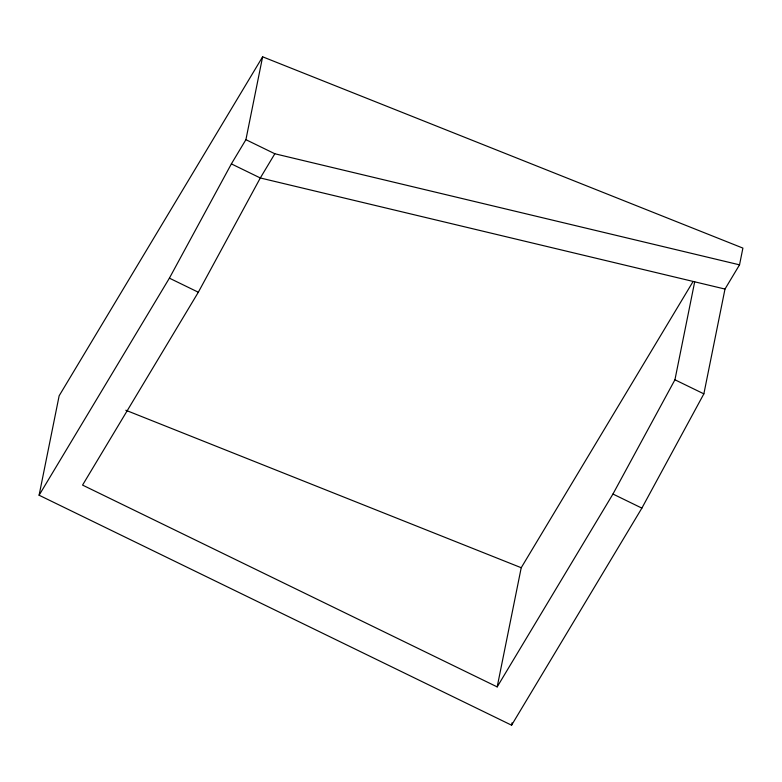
<?xml version="1.0" encoding="UTF-8"?>
<svg xmlns="http://www.w3.org/2000/svg" width="782" height="782" viewBox="0 0 782 782"><rect width="100%" height="100%" fill="white"/><g stroke="black" fill="none" stroke-linecap="round" stroke-linejoin="round"><path stroke-width="1.17" d="M39.1 495.231L59.149 395.78L262.625 56.803L742.9 248.099L739.528 264.844L724.992 289.057L703.859 393.854L641.875 508.124L511.584 725.197L39.1 495.231L169.401 278.157L231.374 163.888L245.91 139.675L262.625 56.803M739.528 264.844L274.834 153.761L260.308 177.973L198.325 292.233L82.56 485.094L497.186 686.899L521.223 567.722L693.077 281.52M511.584 725.197L512.063 722.812M497.186 686.899L612.951 494.038L674.934 379.778L694.69 281.813M724.992 289.057L260.308 177.973L231.374 163.888M125.804 410.237L521.223 567.722M245.91 139.675L274.834 153.761M674.934 379.778L703.859 393.854M169.401 278.157L198.325 292.233M612.951 494.038L641.875 508.124"/></g></svg>
